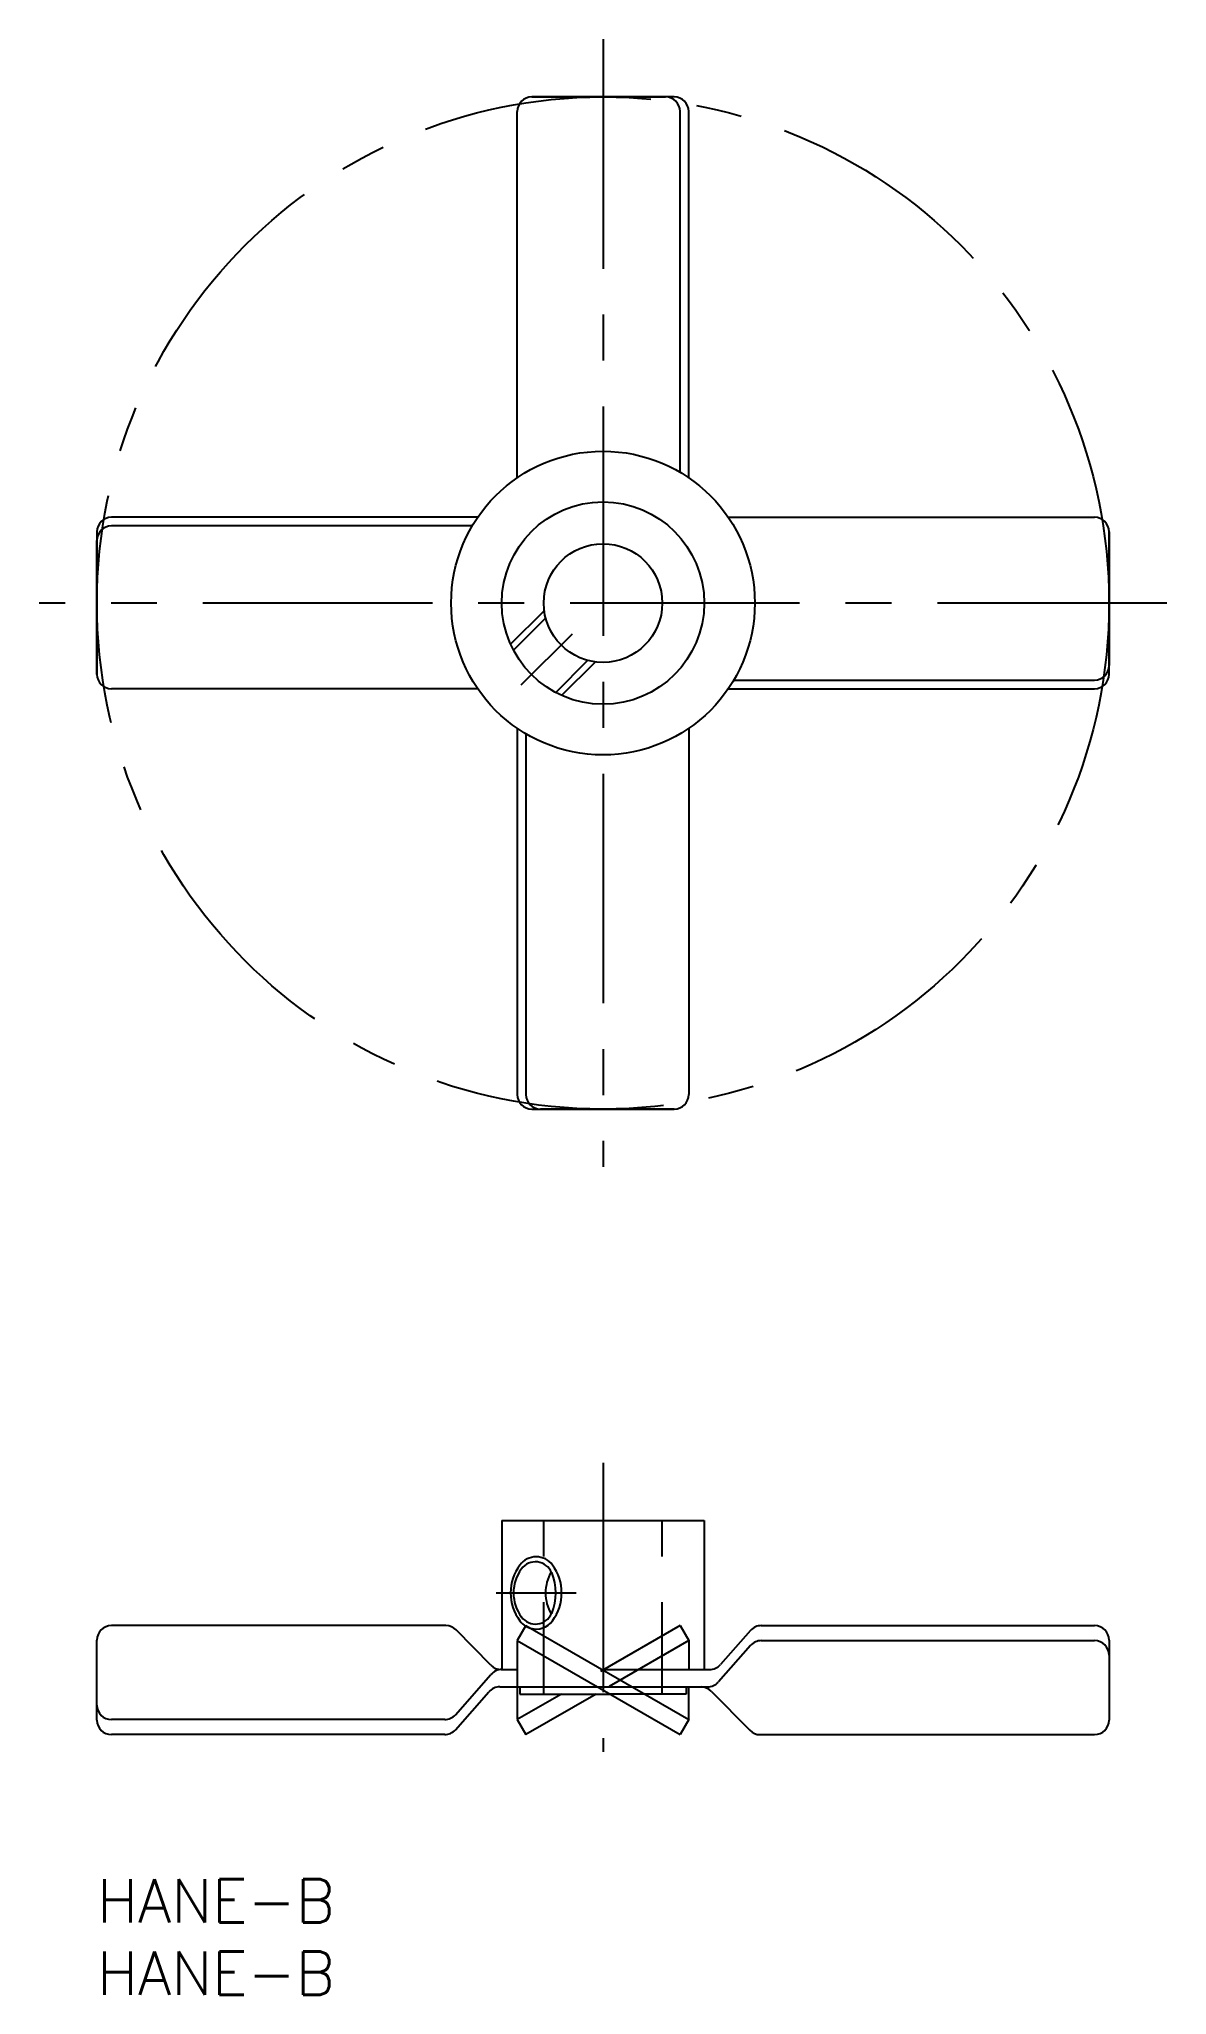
# Model space of a CAD drawing. Extents: x -4 to 74, y -8 to 127.
import ezdxf

# ---------------------------------------------------------------- set-up
doc = ezdxf.new("R2010")
doc.units = 0
doc.header["$LTSCALE"] = 0.5
doc.linetypes.add('CENTER', pattern=[50.8, 31.75, -6.35, 6.35, -6.35])
doc.linetypes.add('DASHED', pattern=[19.05, 12.7, -6.35])
for name, color, linetype in [('MSM_CENTER', 1, 'CENTER'), ('MSM_CONTINUOUS', 7, 'CONTINUOUS'), ('MSM_DASHED', 4, 'DASHED'), ('MSM_NARROW', 5, 'CONTINUOUS'), ('MSM_PART_NUMBER', 7, 'CONTINUOUS')]:
    doc.layers.add(name, color=color, linetype=linetype)
doc.styles.get("Standard").update_dxf_attribs({"font": 'txt.shx', "height": 3, "bigfont": 'bigfont.shx'})

# ---------------------------------------------------------------- blocks, each defined once
blk = doc.blocks.new('*U11')
at = {"layer": 'MSM_PART_NUMBER'}
blk.add_text('HANE-B', height=3, dxfattribs=at).set_placement((0, -3))
blk = doc.blocks.new('*U12')
at = {"layer": 'MSM_PART_NUMBER'}
blk.add_text('HANE-B', height=3, dxfattribs=at).set_placement((0, -8))

msp = doc.modelspace()

# ---------------------------------------------------------------- linework, layer by layer
at = {"layer": 'MSM_CENTER'}
for p, q in [((35, 127.26), (35, 49.26)), ((74, 88.26), (-4, 88.26)), ((29.34, 82.61), (32.88, 86.14)), ((35, 28.8), (35, 8.8)), ((27.61, 19.8), (33.14, 19.8))]:
    msp.add_line(p, q, dxfattribs=at)
msp.add_circle((35, 88.26), 35, dxfattribs=at)
at = {"layer": 'MSM_CONTINUOUS'}
for p, q in [((39.93, 123.26), (30.07, 123.26)), ((30.07, 123.26), (39.33, 123.26)), ((29.07, 96.93), (29.07, 122.26)), ((40.33, 97.31), (40.33, 122.26)), ((40.93, 96.93), (40.93, 122.26)), ((26.33, 94.19), (1, 94.19)), ((25.95, 93.59), (1, 93.59)), ((43.67, 94.19), (69, 94.19)), ((0, 93.19), (0, 83.33)), ((0, 83.33), (0, 92.59)), ((70, 83.33), (70, 93.19)), ((70, 93.19), (70, 83.93)), ((44.05, 82.93), (69, 82.93)), ((26.33, 82.33), (1, 82.33)), ((43.67, 82.33), (69, 82.33)), ((29.07, 79.6), (29.07, 54.26)), ((29.67, 79.22), (29.67, 54.26)), ((40.93, 79.6), (40.93, 54.26)), ((30.07, 53.26), (39.93, 53.26)), ((39.93, 53.26), (30.67, 53.26)), ((28, 24.8), (28, 14.5)), ((28, 24.8), (42, 24.8)), ((42, 24.8), (42, 14.5)), ((0, 11), (0, 16.54)), ((24.13, 17.54), (1, 17.54)), ((27.25, 14.8), (24.84, 17.24)), ((29.67, 17.54), (29.07, 16.5)), ((29.07, 16.5), (29.07, 11.04)), ((29.07, 16.5), (40.33, 10)), ((29.67, 17.54), (40.93, 11.04)), ((45.2, 17.2), (43.12, 14.84)), ((45.95, 17.54), (69, 17.54)), ((45.95, 16.5), (69, 16.5)), ((70, 16.54), (70, 11)), ((45.2, 16.16), (42.98, 13.64)), ((24.8, 11.38), (27.25, 14.16)), ((27.96, 14.5), (29.07, 14.5)), ((35, 14.5), (42.37, 14.5)), ((24.8, 10.34), (27.11, 12.96)), ((27.86, 13.3), (34.61, 13.3)), ((32.12, 12.8), (29.07, 11.04)), ((29.25, 13.3), (29.25, 12.8)), ((29.25, 12.8), (35.48, 12.8)), ((34.52, 12.8), (29.67, 10)), ((37.01, 13.3), (42.23, 13.3)), ((40.93, 11.04), (40.93, 13.3)), ((42.49, 13), (45.16, 10.3)), ((24.05, 11.04), (1, 11.04)), ((29.07, 11.04), (29.67, 10)), ((40.93, 11.04), (40.33, 10)), ((24.05, 10), (1, 10)), ((45.87, 10), (69, 10))]:
    msp.add_line(p, q, dxfattribs=at)
for radius in [10.5, 7, 4.1]:
    msp.add_circle((35, 88.26), radius, dxfattribs=at)
for centre, radius, start, end in [((30.07, 122.26), 1, 90, 180), ((39.33, 122.26), 1, 360, 90), ((39.93, 122.26), 1, 0, 90), ((1, 93.19), 1, 90, 180), ((1, 92.59), 1, 90, 180), ((69, 93.19), 1, 0, 90), ((69, 83.93), 1, 270, 0), ((1, 83.33), 1, 180, 270), ((69, 83.33), 1, 270, 0), ((30.07, 54.26), 1, 180, 270), ((30.67, 54.26), 1, 180, 270), ((39.93, 54.26), 1, 270, 0), ((30.33, 20.74), 1.21, 22.9995, 143.189), ((31.59, 19.8), 2.78, 143.189, 216.811), ((33.84, 19.83), 2.81, 149.4783, 180.6681), ((28.12, 19.8), 3.62, 337.0005, 22.9995), ((33.84, 19.77), 2.81, 179.3319, 210.5217), ((30.33, 18.86), 1.21, 216.811, 337.0005), ((1, 16.54), 1, 90, 180), ((24.13, 16.54), 1, 44.6278, 90), ((45.95, 16.54), 1, 90, 138.6246), ((45.95, 15.5), 1, 90, 138.6246), ((69, 16.54), 1, 0, 90), ((69, 15.5), 1, 0, 90), ((27.96, 15.5), 1, 224.6278, 270), ((28, 13.5), 1, 90, 138.6246), ((42.23, 14.3), 1, 270, 318.6246), ((42.37, 15.5), 1, 270, 318.6246), ((27.86, 12.3), 1, 90, 138.6246), ((41.78, 12.3), 1, 44.6278, 90), ((1, 12.04), 1, 180, 270), ((1, 11), 1, 180, 270), ((24.05, 12.04), 1, 270, 318.6246), ((69, 11), 1, 270, 0), ((24.05, 11), 1, 270, 318.6246), ((45.87, 11), 1, 224.6278, 270)]:
    msp.add_arc(centre, radius, start, end, dxfattribs=at)
at = {"layer": 'MSM_DASHED'}
for p, q in [((28.61, 85.41), (30.93, 87.73)), ((28.81, 85), (31.03, 87.22)), ((31.73, 82.07), (33.96, 84.3)), ((32.14, 81.87), (34.47, 84.2)), ((30.9, 12.8), (30.9, 24.8)), ((39.1, 12.8), (39.1, 24.8)), ((40.33, 17.54), (32.12, 12.8)), ((40.93, 16.5), (34.52, 12.8)), ((40.33, 17.54), (40.93, 16.5)), ((40.93, 16.5), (40.93, 14.5)), ((34.61, 13.3), (37.01, 13.3)), ((40.75, 12.8), (35.48, 12.8)), ((40.75, 13.3), (40.75, 12.8))]:
    msp.add_line(p, q, dxfattribs=at)
msp.add_arc((30.38, 18.71), 1.41, 238.8681, 254.1478, dxfattribs=at)
at = {"layer": 'MSM_NARROW'}
for centre, radius, start, end in [((31.85, 19.8), 3.24, 143.4195, 216.5805), ((30.38, 20.89), 1.41, 36.5805, 143.4195), ((28.9, 19.8), 3.24, 323.4195, 36.5805), ((30.38, 18.71), 1.41, 216.5805, 238.8681), ((30.38, 18.71), 1.41, 254.1478, 323.4195)]:
    msp.add_arc(centre, radius, start, end, dxfattribs=at)

# ---------------------------------------------------------------- block references
at = {"layer": 'MSM_CONTINUOUS'}
for name in ['*U11', '*U12']:
    msp.add_blockref(name, (0, 0), dxfattribs=at)

doc.saveas('drawing.dxf')
